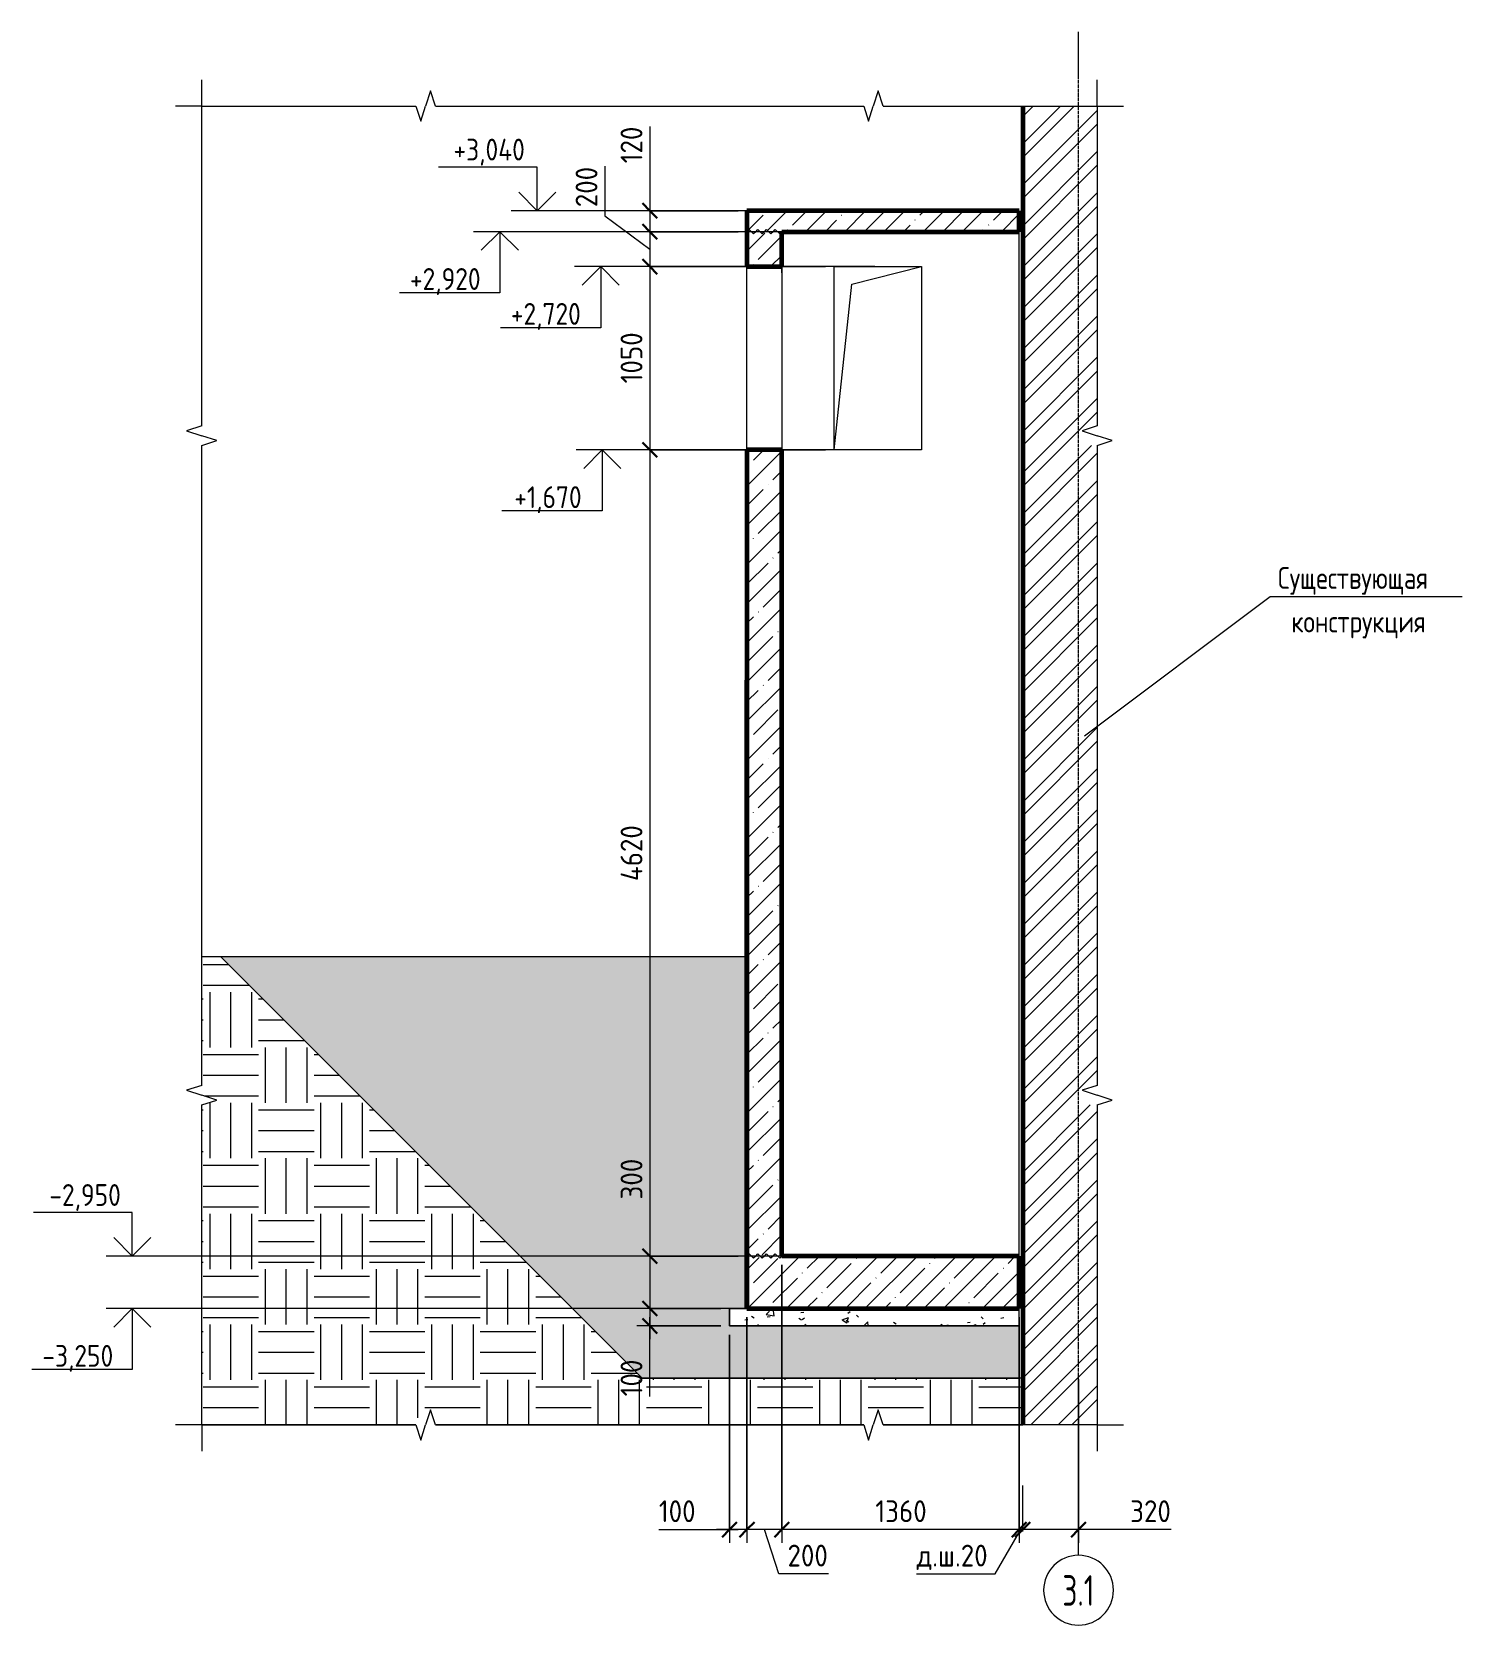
# Model space of a CAD drawing. Header units: millimetres. Extents: x -737 to 48133, y -5064 to 36443.
# Drawn here: x 17284 to 25479, y -5064 to 4065 of the extents above; entities that cross this region are included whole.
import ezdxf

# ---------------------------------------------------------------- set-up
doc = ezdxf.new("R2010")
doc.units = ezdxf.units.MM
doc.linetypes.add('02 Штрихпунктирная _20 мм_', pattern=[25, 20, -2.5, 0, -2.5])
for name, color, linetype, lineweight in [('AA_Dim', 7, 'Continuous', 9), ('AA_Dim-50', 7, 'Continuous', 9), ('AA_Linii', 7, 'Continuous', 9), ('AA_Oformlenie', 7, 'Continuous', 9), ('AA_Vinoska', 7, 'Continuous', 9), ('AA_Visotnaya otmetka', 7, 'Continuous', 9), ('AF_Okno', 7, 'Continuous', 20), ('AF_Perekritie', 7, 'Continuous', 60), ('AF_Perekritie_Опалубка', 253, 'Continuous', 20), ('AF_Pokritie', 7, 'Continuous', 9), ('AF_Stena', 7, 'Continuous', 20), ('AF_Stena_Гидроизоляция', 253, 'Continuous', 20), ('AF_Stena_Опалубка', 253, 'Continuous', 20), ('KR_Fundament', 7, 'Continuous', 20), ('Оси', 7, 'Continuous', 9)]:
    doc.layers.add(name, color=color, linetype=linetype, lineweight=lineweight)
doc.styles.add('GOST Common', font='GOST_Common.ttf', dxfattribs={"width": 0.85, "height": 125})
doc.styles.add('ISOCPEUR', font='isocpeur.TTF', dxfattribs={"width": 0.7, "height": 175})
doc.styles.add('ISOCPEUR_1', font='isocpeur.TTF', dxfattribs={"width": 0.85, "height": 125})
doc.styles.add('ISOCPEUR_2', font='isocpeur.TTF', dxfattribs={"width": 0.9, "height": 125})
doc.dimstyles.new('00_Точн_3_знака__прозр_', dxfattribs={"dimscale": 304.8, "dimtxt": 125.344371, "dimasz": 0.278871, "dimexe": 0.246063, "dimexo": 0.164042, "dimgap": 0.016404, "dimtad": 1, "dimdec": 3, "dimrnd": 0.001, "dimdsep": 46, "dimtxsty": 'ISOCPEUR_2', "dimblk1": 'OBLIQUE', "dimblk2": 'OBLIQUE', "dimsah": 1, "dimcen": 0.09, "dimdle": 0.246063, "dimazin": 0, "dimtfac": 1, "dimtdec": 4, "dimtix": 1, "dimtmove": 1, "dimatfit": 3, "dimfxl": 1, "dimtvp": 1, "dimtolj": 1, "dimtzin": 0, "dimlwd": 18, "dimlwe": 18, "dimarcsym": 2})
doc.dimstyles.new('00_Точн_3_знака__прозр__1', dxfattribs={"dimscale": 304.8, "dimtxt": 125.344371, "dimasz": 0.278871, "dimexe": 0.246063, "dimexo": 0.164042, "dimgap": 0.016404, "dimtad": 1, "dimdec": 3, "dimrnd": 0.001, "dimdsep": 46, "dimtxsty": 'ISOCPEUR_2', "dimblk1": 'OBLIQUE', "dimblk2": 'OBLIQUE', "dimsah": 1, "dimcen": 0.09, "dimdle": 0.246063, "dimazin": 0, "dimtfac": 1, "dimtdec": 4, "dimtix": 1, "dimtmove": 0, "dimatfit": 3, "dimfxl": 1, "dimtvp": 1, "dimtolj": 1, "dimtzin": 0, "dimlwd": 18, "dimlwe": 18, "dimarcsym": 2})
pattern_1 = [(45, (23663.4, 825), (-112.253, 112.253), []), (45, (23775.65, 825), (-112.253, 112.253), [198.437, -39.687, 1.676, -38.011])]

# ---------------------------------------------------------------- blocks, each defined once
blk = doc.blocks.new('231_Отверстие прямоугольное в стене _Окно_Стена_ - Отверстие прямоугольное с обрамлением-4140413-2-2 Опалубка')
at = {"layer": 'AF_Okno', "lineweight": 9}
for p, q in [((2440.8, 2620), (2840.8, 2720)), ((2340.8, 1670), (2440.8, 2620))]:
    blk.add_line(p, q, dxfattribs=at)
blk = doc.blocks.new('231_Отверстие прямоугольное в стене _Окно_Стена_ - Отверстие прямоугольное с обрамлением-4126487-2-2 Опалубка')
at = {"layer": 'AF_Okno', "lineweight": 9}
for p, q in [((2040.8, 2684.7), (2040.8, 2720)), ((1840.8, 2510), (1840.8, 2511.1)), ((1840.8, 1670), (1840.8, 2510))]:
    blk.add_line(p, q, dxfattribs=at)
blk = doc.blocks.new('011_Прямоугольник обрыва _ЭлУзла_ - 011_Прямоугольник обрыва _ЭлУзла_-4165343-2-2 Опалубка')
at = {"layer": 'AA_Oformlenie'}
for p, q in [((-1283.4, 1807), (-1283.4, 3640)), ((-1283.4, 3640), (-55.6, 3640)), ((55.7, 3640), (2509.9, 3640)), ((2621.2, 3640), (3847.6, 3640)), ((3847.6, 3640), (3847.6, 1807)), ((-1283.4, -1971.5), (-1283.4, 1695.7)), ((3847.6, 1695.7), (3847.6, -1971.5)), ((-1283.4, -3917.1), (-1283.4, -2082.8)), ((3847.6, -2082.8), (3847.6, -3917.1)), ((-55.6, -3917.1), (-1283.4, -3917.1)), ((2509.9, -3917.1), (55.7, -3917.1)), ((3847.6, -3917.1), (2621.2, -3917.1))]:
    blk.add_line(p, q, dxfattribs=at)
blk = doc.blocks.new('Последовательность узлов - 3мм масшт20 маскировка-904226-2-2 Опалубка')
at = {"layer": 'AA_Oformlenie'}
for p, q in [((1840.8, 2920), (1853.3, 2932.5)), ((1853.3, 2932.5), (1878.3, 2907.5)), ((1890.8, 2920), (1903.3, 2932.5)), ((1903.3, 2932.5), (1928.3, 2907.5)), ((1940.8, 2920), (1953.3, 2932.5)), ((1953.3, 2932.5), (1978.3, 2907.5)), ((1990.8, 2920), (2003.3, 2932.5)), ((2003.3, 2932.5), (2028.3, 2907.5)), ((1890.8, 2920), (1878.3, 2907.5)), ((1940.8, 2920), (1928.3, 2907.5)), ((1990.8, 2920), (1978.3, 2907.5)), ((2040.8, 2920), (2028.3, 2907.5))]:
    blk.add_line(p, q, dxfattribs=at)
blk = doc.blocks.new('Ось сетки - d_4мм-2765513-2-2 Опалубка')
at = {"layer": 'Оси'}
for start, end in [(360, 180), (360, 180), (180, 360), (180, 360)]:
    blk.add_arc((3740.8, -4864.2), 200, start, end, dxfattribs=at)
blk = doc.blocks.new('DIMBLOCK23-2-2 Опалубка')
at = {"layer": 'AA_Dim-50', "lineweight": 18}
for p, q in [((20825.6, 3522.1), (20825.6, 3261.6)), ((20825.6, 3261.6), (20825.6, 2980)), ((20825.6, 3115), (20825.6, 2920)), ((21331.7, 3040), (20750.6, 3040)), ((20825.6, 3040), (21331.7, 3040)), ((21331.7, 2920), (20750.6, 2920)), ((20825.6, 2920), (21331.7, 2920))]:
    blk.add_line(p, q, dxfattribs=at)
at = {"layer": 'AA_Dim-50', "lineweight": 30}
for p, q in [((20825.6, 3040), (20783.1, 3082.5)), ((20825.6, 3040), (20868.1, 2997.5)), ((20825.6, 2920), (20783.1, 2962.5)), ((20825.6, 2920), (20868.1, 2877.5))]:
    blk.add_line(p, q, dxfattribs=at)
at = {"layer": 'AA_Dim-50', "color": 0, "lineweight": 18, "insert": (20657.8, 3311.6), "char_height": 125, "width": 252.581, "attachment_point": 1, "rotation": 90, "line_spacing_factor": 1.135194, "style": 'ISOCPEUR_2'}
blk.add_mtext('120', dxfattribs=at)
blk = doc.blocks.new('_Oblique')
at = {"color": 0, "linetype": 'ByBlock', "lineweight": -2}
blk.add_line((-0.5, -0.5), (0.5, 0.5), dxfattribs=at)
blk = doc.blocks.new('DIMBLOCK24-2-2 Опалубка')
at = {"layer": 'AA_Dim-50', "lineweight": 18}
for p, q in [((20568, 3294.5), (20568, 3010.3)), ((20568, 3010.3), (20825.6, 2820)), ((21331.7, 2920), (20750.6, 2920)), ((20825.6, 2920), (20825.6, 2720)), ((20825.6, 2920), (21331.7, 2920)), ((21831.7, 2720), (20750.6, 2720)), ((20825.6, 2720), (21831.7, 2720))]:
    blk.add_line(p, q, dxfattribs=at)
at = {"layer": 'AA_Dim-50', "lineweight": 30}
for p, q in [((20825.6, 2920), (20783.1, 2962.5)), ((20825.6, 2920), (20868.1, 2877.5)), ((20825.6, 2720), (20783.1, 2762.5)), ((20825.6, 2720), (20868.1, 2677.5))]:
    blk.add_line(p, q, dxfattribs=at)
at = {"layer": 'AA_Dim-50', "color": 0, "lineweight": 18, "insert": (20400.1, 3060.3), "char_height": 125, "width": 280.961, "attachment_point": 1, "rotation": 90, "line_spacing_factor": 1.135194, "style": 'ISOCPEUR_2'}
blk.add_mtext('200', dxfattribs=at)
blk = doc.blocks.new('DIMBLOCK25-2-2 Опалубка')
at = {"layer": 'AA_Dim-50', "lineweight": 30}
for p, q in [((20825.6, 2720), (20783.1, 2762.5)), ((20825.6, 2720), (20868.1, 2677.5)), ((20825.6, 1670), (20783.1, 1712.5)), ((20825.6, 1670), (20868.1, 1627.5))]:
    blk.add_line(p, q, dxfattribs=at)
at = {"layer": 'AA_Dim-50', "lineweight": 18}
for p, q in [((21831.7, 2720), (20750.6, 2720)), ((20825.6, 2720), (20825.6, 1670)), ((20825.6, 2720), (21831.7, 2720)), ((21831.7, 1670), (20750.6, 1670)), ((20825.6, 1670), (21831.7, 1670))]:
    blk.add_line(p, q, dxfattribs=at)
at = {"layer": 'AA_Dim-50', "color": 0, "lineweight": 18, "insert": (20657.8, 2050.7), "char_height": 125, "width": 346.234, "attachment_point": 1, "rotation": 90, "line_spacing_factor": 1.135194, "style": 'ISOCPEUR_2'}
blk.add_mtext('1050', dxfattribs=at)
blk = doc.blocks.new('DIMBLOCK26-2-2 Опалубка')
at = {"layer": 'AA_Dim-50', "lineweight": 18}
for p, q in [((21831.7, 1670), (20750.6, 1670)), ((20825.6, 1670), (20825.6, -2950)), ((20825.6, 1670), (21831.7, 1670)), ((21331.7, -2950), (20750.6, -2950)), ((20825.6, -2950), (21331.7, -2950))]:
    blk.add_line(p, q, dxfattribs=at)
at = {"layer": 'AA_Dim-50', "lineweight": 30}
for p, q in [((20825.6, 1670), (20783.1, 1712.5)), ((20825.6, 1670), (20868.1, 1627.5)), ((20825.6, -2950), (20783.1, -2907.5)), ((20825.6, -2950), (20868.1, -2992.5))]:
    blk.add_line(p, q, dxfattribs=at)
at = {"layer": 'AA_Dim-50', "color": 0, "lineweight": 18, "insert": (20657.8, -800.8), "char_height": 125, "width": 385.966, "attachment_point": 1, "rotation": 90, "line_spacing_factor": 1.135194, "style": 'ISOCPEUR_2'}
blk.add_mtext('4620', dxfattribs=at)
blk = doc.blocks.new('DIMBLOCK27-2-2 Опалубка')
at = {"layer": 'AA_Dim-50', "lineweight": 18}
for p, q in [((20825.6, -2391.1), (20825.6, -2675.2)), ((20825.6, -2675.2), (20825.6, -3100)), ((21331.7, -2950), (20750.6, -2950)), ((20825.6, -2950), (20825.6, -3250)), ((20825.6, -2950), (21331.7, -2950)), ((21231.7, -3250), (20750.6, -3250)), ((20825.6, -3250), (21231.7, -3250))]:
    blk.add_line(p, q, dxfattribs=at)
at = {"layer": 'AA_Dim-50', "lineweight": 30}
for p, q in [((20825.6, -2950), (20783.1, -2907.5)), ((20825.6, -2950), (20868.1, -2992.5)), ((20825.6, -3250), (20783.1, -3207.5)), ((20825.6, -3250), (20868.1, -3292.5))]:
    blk.add_line(p, q, dxfattribs=at)
at = {"layer": 'AA_Dim-50', "color": 0, "lineweight": 18, "insert": (20657.8, -2625.2), "char_height": 125, "width": 280.961, "attachment_point": 1, "rotation": 90, "line_spacing_factor": 1.135194, "style": 'ISOCPEUR_2'}
blk.add_mtext('300', dxfattribs=at)
blk = doc.blocks.new('DIMBLOCK28-2-2 Опалубка')
at = {"layer": 'AA_Dim-50', "lineweight": 18}
for p, q in [((21231.7, -3250), (20750.6, -3250)), ((20825.6, -3250), (20825.6, -3425)), ((20825.6, -3250), (21231.7, -3250)), ((21231.7, -3350), (20750.6, -3350)), ((20825.6, -3492.8), (20825.6, -3300)), ((20825.6, -3350), (21231.7, -3350)), ((20825.6, -3753.3), (20825.6, -3492.8))]:
    blk.add_line(p, q, dxfattribs=at)
at = {"layer": 'AA_Dim-50', "lineweight": 30}
for p, q in [((20825.6, -3250), (20783.1, -3207.5)), ((20825.6, -3250), (20868.1, -3292.5)), ((20825.6, -3350), (20783.1, -3307.5)), ((20825.6, -3350), (20868.1, -3392.5))]:
    blk.add_line(p, q, dxfattribs=at)
at = {"layer": 'AA_Dim-50', "color": 0, "lineweight": 18, "insert": (20657.8, -3753.3), "char_height": 125, "width": 252.581, "attachment_point": 1, "rotation": 90, "line_spacing_factor": 1.135194, "style": 'ISOCPEUR_2'}
blk.add_mtext('100', dxfattribs=at)
blk = doc.blocks.new('DIMBLOCK29-2-2 Опалубка')
at = {"layer": 'AA_Dim-50', "lineweight": 18}
for p, q in [((23281.7, -3654.8), (23281.7, -4591.9)), ((23281.7, -4516.9), (23281.7, -3654.8)), ((22961.7, -4516.9), (22961.7, -4263.3)), ((22961.7, -4527), (22961.7, -4441.9)), ((23356.7, -4516.9), (22961.7, -4516.9)), ((23527.4, -4516.9), (23121.7, -4516.9)), ((23811.5, -4516.9), (23527.4, -4516.9))]:
    blk.add_line(p, q, dxfattribs=at)
at = {"layer": 'AA_Dim-50', "lineweight": 30}
for p, q in [((22961.7, -4516.9), (22919.2, -4559.4)), ((22961.7, -4516.9), (23004.2, -4474.4)), ((23281.7, -4516.9), (23239.2, -4559.4)), ((23281.7, -4516.9), (23324.2, -4474.4))]:
    blk.add_line(p, q, dxfattribs=at)
at = {"layer": 'AA_Dim-50', "color": 0, "lineweight": 18, "insert": (23577.4, -4349.1), "char_height": 125, "width": 280.961, "attachment_point": 1, "line_spacing_factor": 1.135194, "style": 'ISOCPEUR_2'}
blk.add_mtext('320', dxfattribs=at)
blk = doc.blocks.new('DIMBLOCK30-2-2 Опалубка')
at = {"layer": 'AA_Dim-50', "lineweight": 18}
for p, q in [((22941.7, -3300), (22941.7, -4591.9)), ((22941.7, -4516.9), (22941.7, -3300)), ((22961.7, -4516.9), (22961.7, -4263.3)), ((22961.7, -4527), (22961.7, -4441.9)), ((22803.3, -4771.1), (22951.7, -4516.9)), ((22961.7, -4516.9), (22941.7, -4516.9)), ((22353.6, -4771.1), (22803.3, -4771.1))]:
    blk.add_line(p, q, dxfattribs=at)
at = {"layer": 'AA_Dim-50', "lineweight": 30}
for p, q in [((22941.7, -4516.9), (22899.2, -4559.4)), ((22961.7, -4516.9), (22919.2, -4559.4)), ((22941.7, -4516.9), (22984.2, -4474.4)), ((22961.7, -4516.9), (23004.2, -4474.4))]:
    blk.add_line(p, q, dxfattribs=at)
at = {"layer": 'AA_Dim-50', "color": 0, "lineweight": 18, "insert": (22353.6, -4603.3), "char_height": 125, "width": 479.62, "attachment_point": 1, "line_spacing_factor": 1.135194, "style": 'ISOCPEUR_2'}
blk.add_mtext('д.ш.20', dxfattribs=at)
blk = doc.blocks.new('DIMBLOCK31-2-2 Опалубка')
at = {"layer": 'AA_Dim-50', "lineweight": 18}
for p, q in [((21581.7, -3000), (21581.7, -4591.9)), ((21581.7, -4516.9), (21581.7, -3000)), ((22941.7, -3300), (22941.7, -4591.9)), ((22941.7, -4516.9), (22941.7, -3300)), ((22941.7, -4516.9), (21581.7, -4516.9))]:
    blk.add_line(p, q, dxfattribs=at)
at = {"layer": 'AA_Dim-50', "lineweight": 30}
for p, q in [((21581.7, -4516.9), (21539.2, -4559.4)), ((21581.7, -4516.9), (21624.2, -4474.4)), ((22941.7, -4516.9), (22899.2, -4559.4)), ((22941.7, -4516.9), (22984.2, -4474.4))]:
    blk.add_line(p, q, dxfattribs=at)
at = {"layer": 'AA_Dim-50', "color": 0, "lineweight": 18, "insert": (22117.4, -4349.1), "char_height": 125, "width": 346.234, "attachment_point": 1, "line_spacing_factor": 1.135194, "style": 'ISOCPEUR_2'}
blk.add_mtext('1360', dxfattribs=at)
blk = doc.blocks.new('DIMBLOCK32-2-2 Опалубка')
at = {"layer": 'AA_Dim-50', "lineweight": 18}
for p, q in [((21581.7, -3000), (21581.7, -4591.9)), ((21581.7, -4516.9), (21581.7, -3000)), ((21381.7, -3300), (21381.7, -4591.9)), ((21381.7, -4516.9), (21381.7, -3300)), ((21581.7, -4516.9), (21381.7, -4516.9)), ((21564.1, -4771.1), (21481.7, -4516.9)), ((21848.2, -4771.1), (21564.1, -4771.1))]:
    blk.add_line(p, q, dxfattribs=at)
at = {"layer": 'AA_Dim-50', "lineweight": 30}
for p, q in [((21381.7, -4516.9), (21339.2, -4559.4)), ((21381.7, -4516.9), (21424.2, -4474.4)), ((21581.7, -4516.9), (21539.2, -4559.4)), ((21581.7, -4516.9), (21624.2, -4474.4))]:
    blk.add_line(p, q, dxfattribs=at)
at = {"layer": 'AA_Dim-50', "color": 0, "lineweight": 18, "insert": (21614.1, -4603.3), "char_height": 125, "width": 280.961, "attachment_point": 1, "line_spacing_factor": 1.135194, "style": 'ISOCPEUR_2'}
blk.add_mtext('200', dxfattribs=at)
blk = doc.blocks.new('DIMBLOCK33-2-2 Опалубка')
at = {"layer": 'AA_Dim-50', "lineweight": 18}
for p, q in [((21381.7, -3300), (21381.7, -4591.9)), ((21381.7, -4516.9), (21381.7, -3300)), ((21281.7, -3400), (21281.7, -4591.9)), ((21281.7, -4516.9), (21281.7, -3400)), ((20876.8, -4516.9), (21137.3, -4516.9)), ((21137.3, -4516.9), (21331.7, -4516.9)), ((21381.7, -4516.9), (21206.7, -4516.9))]:
    blk.add_line(p, q, dxfattribs=at)
at = {"layer": 'AA_Dim-50', "lineweight": 30}
for p, q in [((21281.7, -4516.9), (21239.2, -4559.4)), ((21281.7, -4516.9), (21324.2, -4474.4)), ((21381.7, -4516.9), (21339.2, -4559.4)), ((21381.7, -4516.9), (21424.2, -4474.4))]:
    blk.add_line(p, q, dxfattribs=at)
at = {"layer": 'AA_Dim-50', "color": 0, "lineweight": 18, "insert": (20876.8, -4349.1), "char_height": 125, "width": 252.581, "attachment_point": 1, "line_spacing_factor": 1.135194, "style": 'ISOCPEUR_2'}
blk.add_mtext('100', dxfattribs=at)
blk = doc.blocks.new('010_Текст с выноской - Текст 2 строки-4027658-2-2 Опалубка')
at = {"layer": 'AA_Vinoska'}
blk.add_line((4838.6, 829.4), (5938.6, 829.4), dxfattribs=at)
blk = doc.blocks.new('Высотные отметки - Стрелка вверх-400292-2-2 Опалубка')
at = {"layer": 'AA_Vinoska'}
for p, q in [((-1681.3, -2700), (-2246.3, -2700)), ((-1681.3, -2950), (-1681.3, -2700)), ((-1681.3, -2950), (-1787.4, -2843.9)), ((-1681.3, -2950), (-1575.2, -2843.9)), ((-1531.3, -2950), (-1831.3, -2950))]:
    blk.add_line(p, q, dxfattribs=at)
blk = doc.blocks.new('Высотные отметки - Стрелка вниз высокая-400290-2-2 Опалубка')
at = {"layer": 'AA_Vinoska'}
for p, q in [((-1531.4, -3250), (-1831.4, -3250)), ((-1681.4, -3250), (-1787.5, -3356.1)), ((-1681.4, -3250), (-1681.4, -3600)), ((-1681.4, -3250), (-1575.3, -3356.1)), ((-1681.4, -3600), (-2256.4, -3600))]:
    blk.add_line(p, q, dxfattribs=at)

msp = doc.modelspace()

# ---------------------------------------------------------------- hatches: boundary and pattern name
at = {"layer": 'AA_Oformlenie'}
h = msp.add_hatch(dxfattribs=at)
h.set_pattern_fill('FP_12', color=250, style=0, pattern_type=2)
h.set_pattern_definition([(0, (23663.4, 825), (317.5, 317.5), [317.5, -317.5]), (0, (23663.4, 944.06), (317.5, 317.5), [317.5, -317.5]), (0, (23663.4, 1063.12), (317.5, 317.5), [317.5, -317.5]), (90, (23703.08, 1102.8), (-317.5, 317.5), [317.5, -317.5]), (90, (23822.14, 1102.8), (-317.5, 317.5), [317.5, -317.5]), (90, (23941.2, 1102.8), (-317.5, 317.5), [317.5, -317.5])])
h.paths.add_polyline_path([(18257.4732, -3917.0942), (19485.2177, -3917.0942), (19485.2177, -3876.9388), (19540.2177, -3876.9388), (19540.2177, -3917.0942), (19568.372, -3830.4441), (19596.5263, -3917.0942), (22050.7067, -3917.0942), (22050.7067, -3876.9388), (22105.7067, -3876.9388), (22105.7067, -3917.0942), (22133.861, -3830.4441), (22162.0153, -3917.0942), (22961.6648, -3917.0942), (22961.6648, -3650), (20781.6648, -3650), (18366.6648, -1235), (18257.4732, -1235), (18257.4732, -1971.512), (18296.7259, -1971.512), (18296.7259, -2027.8207), (18257.4732, -2027.8207), (18344.0757, -2055.3207), (18257.4732, -2082.8207), (18257.4732, -3895.8843)])
h = msp.add_hatch(dxfattribs=at)
h.set_pattern_fill('FP_11', color=250, style=0, pattern_type=2)
h.set_pattern_definition([(0, (23663.395, 825), (203.2, 50.8), [16.764, -135.636, 16.764, -135.636, -812.8]), (0, (23663.395, 825), (203.2, 50.8), [-304.8, 16.764, -288.036, 16.764, -135.636, -355.6]), (0, (23663.395, 825), (203.2, 50.8), [-762, 16.764, -84.836, 16.764, -237.236]), (120, (23739.595, 850.4), (-145.5941, 150.57636), [16.764, -135.636, 16.764, -135.636, -812.8]), (120, (23739.595, 850.4), (-145.5941, 150.57636), [-304.8, 16.764, -288.036, 16.764, -135.636, -355.6]), (120, (23739.595, 850.4), (-145.5941, 150.57636), [-762, 16.764, -84.836, 16.764, -237.236]), (240, (23764.995, 952), (-57.6059, -201.37636), [16.764, -135.636, 16.764, -135.636, -812.8]), (240, (23764.995, 952), (-57.6059, -201.37636), [-304.8, 16.764, -288.036, 16.764, -135.636, -355.6]), (240, (23764.995, 952), (-57.6059, -201.37636), [-762, 16.764, -84.836, 16.764, -237.236])])
h.paths.add_polyline_path([(20781.6648, -3650), (22941.6648, -3650), (22941.6648, -3350), (21281.6648, -3350), (21281.6648, -3250), (21381.6648, -3250), (21381.6648, -1235), (18366.6648, -1235)])
at = {"layer": 'AF_Perekritie', "lineweight": 9}
h = msp.add_hatch(dxfattribs=at)
h.set_pattern_fill('FP_8', color=256, style=0, pattern_type=2)
h.set_pattern_definition(pattern_1)
h.paths.add_polyline_path([(22941.6648, 2920), (22941.6648, 3040), (21381.6648, 3040), (21381.6648, 2928), (21581.6648, 2928), (21581.6648, 2920)])
h = msp.add_hatch(dxfattribs=at)
h.set_pattern_fill('FP_8', color=256, style=0, pattern_type=2)
h.set_pattern_definition(pattern_1)
h.paths.add_polyline_path([(22941.6648, -3250), (22941.6648, -2950), (21581.6648, -2950), (21581.6648, -2958), (21381.6648, -2958), (21381.6648, -3250), (21581.6648, -3250)])
at = {"layer": 'AF_Pokritie'}
h = msp.add_hatch(dxfattribs=at)
h.set_pattern_fill('FP_10', color=256, style=0, pattern_type=2)
h.set_pattern_definition([(50, (23663.4, 825), (364.368, -31.878), [38.1, -419.1]), (355, (23663.4, 825), (-70.486, 382.113), [30.48, -335.28]), (100.451, (23693.76, 822.34), (293.885, 350.233), [32.38, -356.18]), (46.184, (23663.4, 926.6), (542.16, -84.086), [57.15, -628.65]), (96.636, (23708.6, 919.6), (474.805, 494.855), [48.57, -534.27]), (351.184, (23663.4, 926.6), (474.81, 494.85), [45.72, -502.92]), (21, (23714.2, 901.2), (303.228, -204.53), [38.1, -419.1]), (326, (23714.2, 901.2), (123.604, 368.376), [30.48, -335.28]), (71.451, (23739.46, 884.16), (426.834, 163.843), [32.38, -356.18]), (37.5, (23663.4, 825), (6.1766, 169.11), [16.764, -314.452, 16.764, -323.596, -336.55]), (37.5, (23663.4, 825), (6.1766, 169.11), [-671.576, 16.764, -319.786]), (7.5, (23663.4, 825), (133.639, 200.3615), [16.764, -177.292, 16.764, -306.832, -128.27]), (7.5, (23663.4, 825), (133.639, 200.3615), [-517.652, 16.764, -111.506]), (327.5, (23550.11, 825), (271.182, -11.4584), [16.764, -110.236, 16.764, -379.476, -525.78]), (327.5, (23550.11, 825), (271.182, -11.4584), [-523.24, 16.764, -509.016]), (317.5, (23499.3, 825), (296.259, 50.853), [16.764, -148.336, 16.764, -246.38, -373.38]), (317.5, (23499.3, 825), (296.259, 50.853), [-428.244, 16.764, -356.616])])
h.paths.add_polyline_path([(21281.6648, -3350), (22941.6648, -3350), (22941.6648, -3250), (21281.6648, -3250)])
at = {"layer": 'AF_Stena', "lineweight": 9}
h = msp.add_hatch(dxfattribs=at)
h.set_pattern_fill('FP_9', color=256, style=0, pattern_type=2)
h.set_pattern_definition([(45, (23663.4, 825), (-117.8655, 117.8655), []), (45, (23741.97, 825), (-117.8655, 117.8655), [])])
h.paths.add_polyline_path([(22961.6648, -3917.0942), (23388.4512, -3917.0942), (23388.4512, -2082.8207), (23348.2957, -2082.8207), (23348.2957, -2027.8207), (23388.4512, -2027.8207), (23301.801, -1999.6663), (23388.4512, -1971.512), (23388.4512, 1695.7264), (23348.2957, 1695.7264), (23348.2957, 1750.7264), (23388.4512, 1750.7264), (23301.801, 1778.8808), (23388.4512, 1807.0351), (23388.4512, 3640), (22961.6648, 3640), (22961.6648, -3650)])
h = msp.add_hatch(dxfattribs=at)
h.set_pattern_fill('FP_8', color=256, style=0, pattern_type=2)
h.set_pattern_definition(pattern_1)
h.paths.add_polyline_path([(21531.6648, -2942), (21581.6648, -2942), (21581.6648, 1670), (21381.6648, 1670), (21381.6648, -2942), (21481.6648, -2942)])
h.paths.add_polyline_path([(21531.6648, 2720), (21581.6648, 2720), (21581.6648, 2912), (21381.6648, 2912), (21381.6648, 2720)])

# ---------------------------------------------------------------- linework, layer by layer
at = {"layer": 'AA_Linii'}
for p, q in [((18366.6648, -1235), (18257.4732, -1235)), ((18366.6648, -1235), (20781.6648, -3650)), ((21381.6648, -1235), (18366.6648, -1235)), ((20781.6648, -3650), (18366.6648, -1235)), ((21381.6648, -3250), (21381.6648, -1235)), ((21281.6648, -3350), (21281.6648, -3250)), ((21281.6648, -3250), (21381.6648, -3250)), ((22941.6648, -3350), (21281.6648, -3350)), ((22941.6648, -3650), (22941.6648, -3350)), ((20781.6648, -3650), (22941.6648, -3650)), ((22941.6648, -3650), (20781.6648, -3650)), ((22961.6648, -3650), (22941.6648, -3650)), ((22961.6648, -3917.0942), (22961.6648, -3650)), ((18257.4732, -3917.0942), (19485.2177, -3917.0942)), ((19596.5263, -3917.0942), (22050.7067, -3917.0942)), ((22162.0153, -3917.0942), (22961.6648, -3917.0942))]:
    msp.add_line(p, q, dxfattribs=at)
at = {"layer": 'AA_Vinoska'}
for p, q in [((18257.4732, 3640), (18257.4732, 3790)), ((23388.4512, 3640), (23388.4512, 3790)), ((19568.372, 3726.6501), (19540.2177, 3640)), ((19596.5263, 3640), (19568.372, 3726.6501)), ((22133.861, 3726.6501), (22105.7067, 3640)), ((22162.0153, 3640), (22133.861, 3726.6501)), ((18257.4732, 3640), (18107.4732, 3640)), ((19485.2177, 3640), (19512.7177, 3553.3975)), ((19512.7177, 3553.3975), (19540.2177, 3640)), ((22050.7067, 3640), (22078.2067, 3553.3975)), ((22078.2067, 3553.3975), (22105.7067, 3640)), ((23388.4512, 3640), (23538.4512, 3640)), ((18257.4732, 1807.0351), (18170.823, 1778.8808)), ((18170.823, 1778.8808), (18257.4732, 1750.7264)), ((18344.0757, 1723.2264), (18257.4732, 1750.7264)), ((23388.4512, 1807.0351), (23301.801, 1778.8808)), ((23301.801, 1778.8808), (23388.4512, 1750.7264)), ((23475.0537, 1723.2264), (23388.4512, 1750.7264)), ((18257.4732, 1695.7264), (18344.0757, 1723.2264)), ((23388.4512, 1695.7264), (23475.0537, 1723.2264)), ((23315.1829, 31.9332), (24379.4088, 829.3974)), ((18257.4732, -1971.512), (18170.823, -1999.6663)), ((18170.823, -1999.6663), (18257.4732, -2027.8207)), ((23388.4512, -1971.512), (23301.801, -1999.6663)), ((23301.801, -1999.6663), (23388.4512, -2027.8207)), ((18344.0757, -2055.3207), (18257.4732, -2027.8207)), ((18257.4732, -2082.8207), (18344.0757, -2055.3207)), ((23475.0537, -2055.3207), (23388.4512, -2027.8207)), ((23388.4512, -2082.8207), (23475.0537, -2055.3207)), ((19568.372, -3830.4441), (19540.2177, -3917.0942)), ((19596.5263, -3917.0942), (19568.372, -3830.4441)), ((22133.861, -3830.4441), (22105.7067, -3917.0942)), ((22162.0153, -3917.0942), (22133.861, -3830.4441)), ((18257.4732, -3917.0942), (18107.4732, -3917.0942)), ((18257.4732, -3917.0942), (18257.4732, -4067.0942)), ((19485.2177, -3917.0942), (19512.7177, -4003.6968)), ((19512.7177, -4003.6968), (19540.2177, -3917.0942)), ((22050.7067, -3917.0942), (22078.2067, -4003.6968)), ((22078.2067, -4003.6968), (22105.7067, -3917.0942)), ((23388.4512, -3917.0942), (23538.4512, -3917.0942)), ((23388.4512, -3917.0942), (23388.4512, -4067.0942))]:
    msp.add_line(p, q, dxfattribs=at)
at = {"layer": 'AA_Visotnaya otmetka'}
for p, q in [((21662.0369, 3040), (20180.1556, 3040)), ((21662.0369, 3040), (21662.0369, 3040)), ((21662.0369, 2920), (19965.6942, 2920)), ((21662.0369, 2920), (21662.0369, 2920)), ((22113.967, 2720), (20543.7611, 2720)), ((22113.967, 2720), (22113.967, 2720)), ((22178.5727, 1670), (20552.8101, 1670)), ((22178.5727, 1670), (22178.5727, 1670)), ((21680.5016, -2950), (17859.5348, -2950)), ((21680.5016, -2950), (21680.5016, -2950)), ((21569.6532, -3250), (17859.439, -3250)), ((21569.6532, -3250), (21569.6532, -3250))]:
    msp.add_line(p, q, dxfattribs=at)
at = {"layer": 'AF_Perekritie_Опалубка', "lineweight": 60}
for p, q in [((22941.6648, 3040), (21381.6648, 3040)), ((21381.6648, 3040), (21381.6648, 2920)), ((22941.6648, 2920), (22941.6648, 3040)), ((21581.6648, 2920), (22941.6648, 2920))]:
    msp.add_line(p, q, dxfattribs=at)
at = {"layer": 'AF_Pokritie', "lineweight": 20}
for p, q in [((22941.6648, -3250), (21281.6648, -3250)), ((21281.6648, -3250), (21281.6648, -3350)), ((22941.6648, -3350), (22941.6648, -3250)), ((21281.6648, -3350), (22941.6648, -3350))]:
    msp.add_line(p, q, dxfattribs=at)
at = {"layer": 'AF_Stena_Гидроизоляция', "lineweight": 60}
for p, q in [((21381.6648, 350), (21380.6648, 350)), ((21380.6648, 350), (21380.6648, -1235)), ((21381.6648, -3250), (21381.6648, 350)), ((21380.6648, -1235), (21380.6648, -3250)), ((21380.6648, -3250), (21381.6648, -3250))]:
    msp.add_line(p, q, dxfattribs=at)
at = {"layer": 'AF_Stena_Опалубка', "lineweight": 60}
for p, q in [((22961.6648, 3640), (22961.6648, -3917.0942)), ((21381.6648, 2920), (21381.6648, 2720)), ((21581.6648, 2720), (21581.6648, 2920)), ((21381.6648, 2720), (21581.6648, 2720)), ((21381.6648, 1670), (21381.6648, -2950)), ((21581.6648, 1670), (21381.6648, 1670)), ((21581.6648, -2950), (21581.6648, 1670))]:
    msp.add_line(p, q, dxfattribs=at)
at = {"layer": 'AF_Stena_Опалубка'}
for p, q in [((22942.1648, 2920), (21581.6648, 2920)), ((22942.1648, -2950), (22942.1648, 2920)), ((21381.6648, 1670), (21381.6648, 2720)), ((21581.6648, 2720), (21581.6648, 1670)), ((21881.6648, 1670), (21881.6648, 2720)), ((21881.6648, 2720), (22381.6648, 2720)), ((22381.6648, 2720), (22381.6648, 1670)), ((22381.6648, 1670), (21881.6648, 1670)), ((21581.6648, -2950), (22942.1648, -2950))]:
    msp.add_line(p, q, dxfattribs=at)
at = {"layer": 'KR_Fundament', "lineweight": 60}
for p, q in [((21381.6648, -2950), (21381.6648, -3250)), ((22941.6648, -2950), (21581.6648, -2950)), ((22941.6648, -3250), (22941.6648, -2950)), ((21381.6648, -3250), (22941.6648, -3250))]:
    msp.add_line(p, q, dxfattribs=at)
at = {"layer": 'Оси'}
for p, q in [((23281.6648, 3814.8895), (23281.6648, 4064.8895)), ((23281.6648, -4664.2251), (23281.6648, -4414.2251))]:
    msp.add_line(p, q, dxfattribs=at)
at = {"layer": 'Оси', "linetype": '02 Штрихпунктирная _20 мм_'}
msp.add_line((23281.6648, -4414.2251), (23281.6648, 3814.8895), dxfattribs=at)

# ---------------------------------------------------------------- block references
at = {"layer": 'AA_Oformlenie'}
for name in ['011_Прямоугольник обрыва _ЭлУзла_ - 011_Прямоугольник обрыва _ЭлУзла_-4165343-2-2 Опалубка', 'Последовательность узлов - 3мм масшт20 маскировка-904226-2-2 Опалубка']:
    msp.add_blockref(name, (19540.8418, 0), dxfattribs=at)
at = {"layer": 'AA_Oformlenie', "rotation": 180}
msp.add_blockref('Последовательность узлов - 3мм масшт20 маскировка-904226-2-2 Опалубка', (23422.4879, -30), dxfattribs=at)
at = {"layer": 'AA_Vinoska'}
for name in ['010_Текст с выноской - Текст 2 строки-4027658-2-2 Опалубка', 'Высотные отметки - Стрелка вверх-400292-2-2 Опалубка', 'Высотные отметки - Стрелка вниз высокая-400290-2-2 Опалубка']:
    msp.add_blockref(name, (19540.8418, 0), dxfattribs=at)
at = {"layer": 'AA_Visotnaya otmetka'}
for name, p in [('Высотные отметки - Стрелка вверх-400292-2-2 Опалубка', (21861.4626, 5990)), ('Высотные отметки - Стрелка вниз высокая-400290-2-2 Опалубка', (21647.0969, 6170)), ('Высотные отметки - Стрелка вниз высокая-400290-2-2 Опалубка', (22225.1639, 5970)), ('Высотные отметки - Стрелка вниз высокая-400290-2-2 Опалубка', (22234.2129, 4920))]:
    msp.add_blockref(name, p, dxfattribs=at)
at = {"layer": 'AF_Okno', "lineweight": 9}
msp.add_blockref('231_Отверстие прямоугольное в стене _Окно_Стена_ - Отверстие прямоугольное с обрамлением-4126487-2-2 Опалубка', (19540.8418, 0), dxfattribs=at)
at = {"layer": 'AF_Okno'}
msp.add_blockref('231_Отверстие прямоугольное в стене _Окно_Стена_ - Отверстие прямоугольное с обрамлением-4140413-2-2 Опалубка', (19540.8418, 0), dxfattribs=at)
at = {"layer": 'Оси'}
msp.add_blockref('Ось сетки - d_4мм-2765513-2-2 Опалубка', (19540.8418, 0), dxfattribs=at)

# ---------------------------------------------------------------- texts
at = {"layer": 'AA_Vinoska', "char_height": 125, "attachment_point": 1, "style": 'GOST Common'}
for s, insert, width in [('Существующая', (24423.8854, 998.5126), 1219.767531), ('конструкция', (24501.2354, 748.5126), 1032.373078)]:
    msp.add_mtext(s, dxfattribs=dict(at, insert=insert, width=width))
at = {"layer": 'AA_Visotnaya otmetka', "char_height": 125, "attachment_point": 1, "line_spacing_factor": 1.135194, "style": 'ISOCPEUR_1'}
for s, insert, width in [('+3,040', (19700.2259, 3452.8398), 491.831236), ('+2,920', (19450.778, 2711.341), 479.798668), ('+2,720', (20028.845, 2511.341), 479.798668), ('+1,670', (20048.5479, 1461.341), 454.22946), ('-2,950', (17384.6186, -2537.1602), 479.798668), ('-3,250', (17344.5229, -3458.659), 479.798668)]:
    msp.add_mtext(s, dxfattribs=dict(at, insert=insert, width=width))
at = {"layer": 'Оси', "insert": (23189.0245, -4777.9949), "char_height": 175, "width": 224.4725, "attachment_point": 1, "style": 'ISOCPEUR'}
msp.add_mtext('3.1', dxfattribs=at)

# ---------------------------------------------------------------- dimensions: what is measured, and where the dimension line sits
at = {"layer": 'AA_Dim', "lineweight": 18}
for base, p1, p2, override, picture, middle in [((20825.6322, 2920), (21381.6648, 3040), (21381.6648, 2920), {"dimpost": '<>', "dimfxl": 120}, 'DIMBLOCK23-2-2 Опалубка', (20741.1257, 3437.9369)), ((20825.6322, 2720), (21381.6648, 2920), (21881.6648, 2720), {"dimpost": '<>', "dimfxl": 538.516481}, 'DIMBLOCK24-2-2 Опалубка', (20483.4612, 3200.8117)), ((20825.6322, -3250), (21381.6648, -2950), (21281.6648, -3250), {"dimpost": '<>', "dimfxl": 316.227766}, 'DIMBLOCK27-2-2 Опалубка', (20741.1257, -2484.7407)), ((20825.6322, -3350), (21281.6648, -3250), (21281.6648, -3350), {"dimpost": '<>', "dimfxl": 100}, 'DIMBLOCK28-2-2 Опалубка', (20741.1257, -3627.0115))]:
    dim = msp.add_linear_dim(base=base, p1=p1, p2=p2, angle=90, dimstyle='00_Точн_3_знака__прозр_', override=override, dxfattribs=at)
    dim.commit()
    dim.dimension.update_dxf_attribs({"geometry": picture, "text_midpoint": middle, "dimtype": 160, "text_rotation": 90})
for base, p1, p2, override, picture, middle in [((20825.6322, 1670), (21881.6648, 2720), (21881.6648, 1670), {"dimpost": '<>', "dimfxl": 1050}, 'DIMBLOCK25-2-2 Опалубка', (20758.1322, 2195)), ((20825.6322, -2950), (21881.6648, 1670), (21381.6648, -2950), {"dimpost": '<>', "dimfxl": 4646.977512}, 'DIMBLOCK26-2-2 Опалубка', (20758.1322, -640))]:
    dim = msp.add_linear_dim(base=base, p1=p1, p2=p2, angle=90, dimstyle='00_Точн_3_знака__прозр__1', override=override, dxfattribs=at)
    dim.commit()
    dim.dimension.update_dxf_attribs({"geometry": picture, "text_midpoint": middle})
for base, p1, p2, override, picture, middle in [((21381.6648, -4516.9451), (21581.6648, -2950), (21381.6648, -3250), {"dimpost": '<>', "dimfxl": 360.555128}, 'DIMBLOCK32-2-2 Опалубка', (21754.5617, -4686.5865)), ((21281.6648, -4516.9451), (21381.6648, -3250), (21281.6648, -3350), {"dimpost": '<>', "dimfxl": 141.421356}, 'DIMBLOCK33-2-2 Опалубка', (21003.1295, -4432.4386)), ((22941.6648, -4516.9451), (22961.6648, -4577.0491), (22941.6648, -3250), {"dimpost": 'д.ш.<>', "dimfxl": 1327.199833}, 'DIMBLOCK30-2-2 Опалубка', (22593.3976, -4686.5865)), ((22961.6648, -4516.9451), (23281.6648, -3604.8), (22961.6648, -4577.0491), {"dimpost": '<>', "dimfxl": 1023.556727}, 'DIMBLOCK29-2-2 Опалубка', (23717.8379, -4432.4386))]:
    dim = msp.add_linear_dim(base=base, p1=p1, p2=p2, dimstyle='00_Точн_3_знака__прозр_', override=override, dxfattribs=at)
    dim.commit()
    dim.dimension.update_dxf_attribs({"geometry": picture, "text_midpoint": middle, "dimtype": 160})
dim = msp.add_linear_dim(base=(21581.6648, -4516.9451), p1=(22941.6648, -3250), p2=(21581.6648, -2950), dimstyle='00_Точн_3_знака__прозр__1', override={"dimpost": '<>', "dimfxl": 1392.695229}, dxfattribs=at)
dim.commit()
dim.dimension.update_dxf_attribs({"geometry": 'DIMBLOCK31-2-2 Опалубка', "text_midpoint": (22261.6648, -4449.4451)})

doc.saveas('drawing.dxf')
